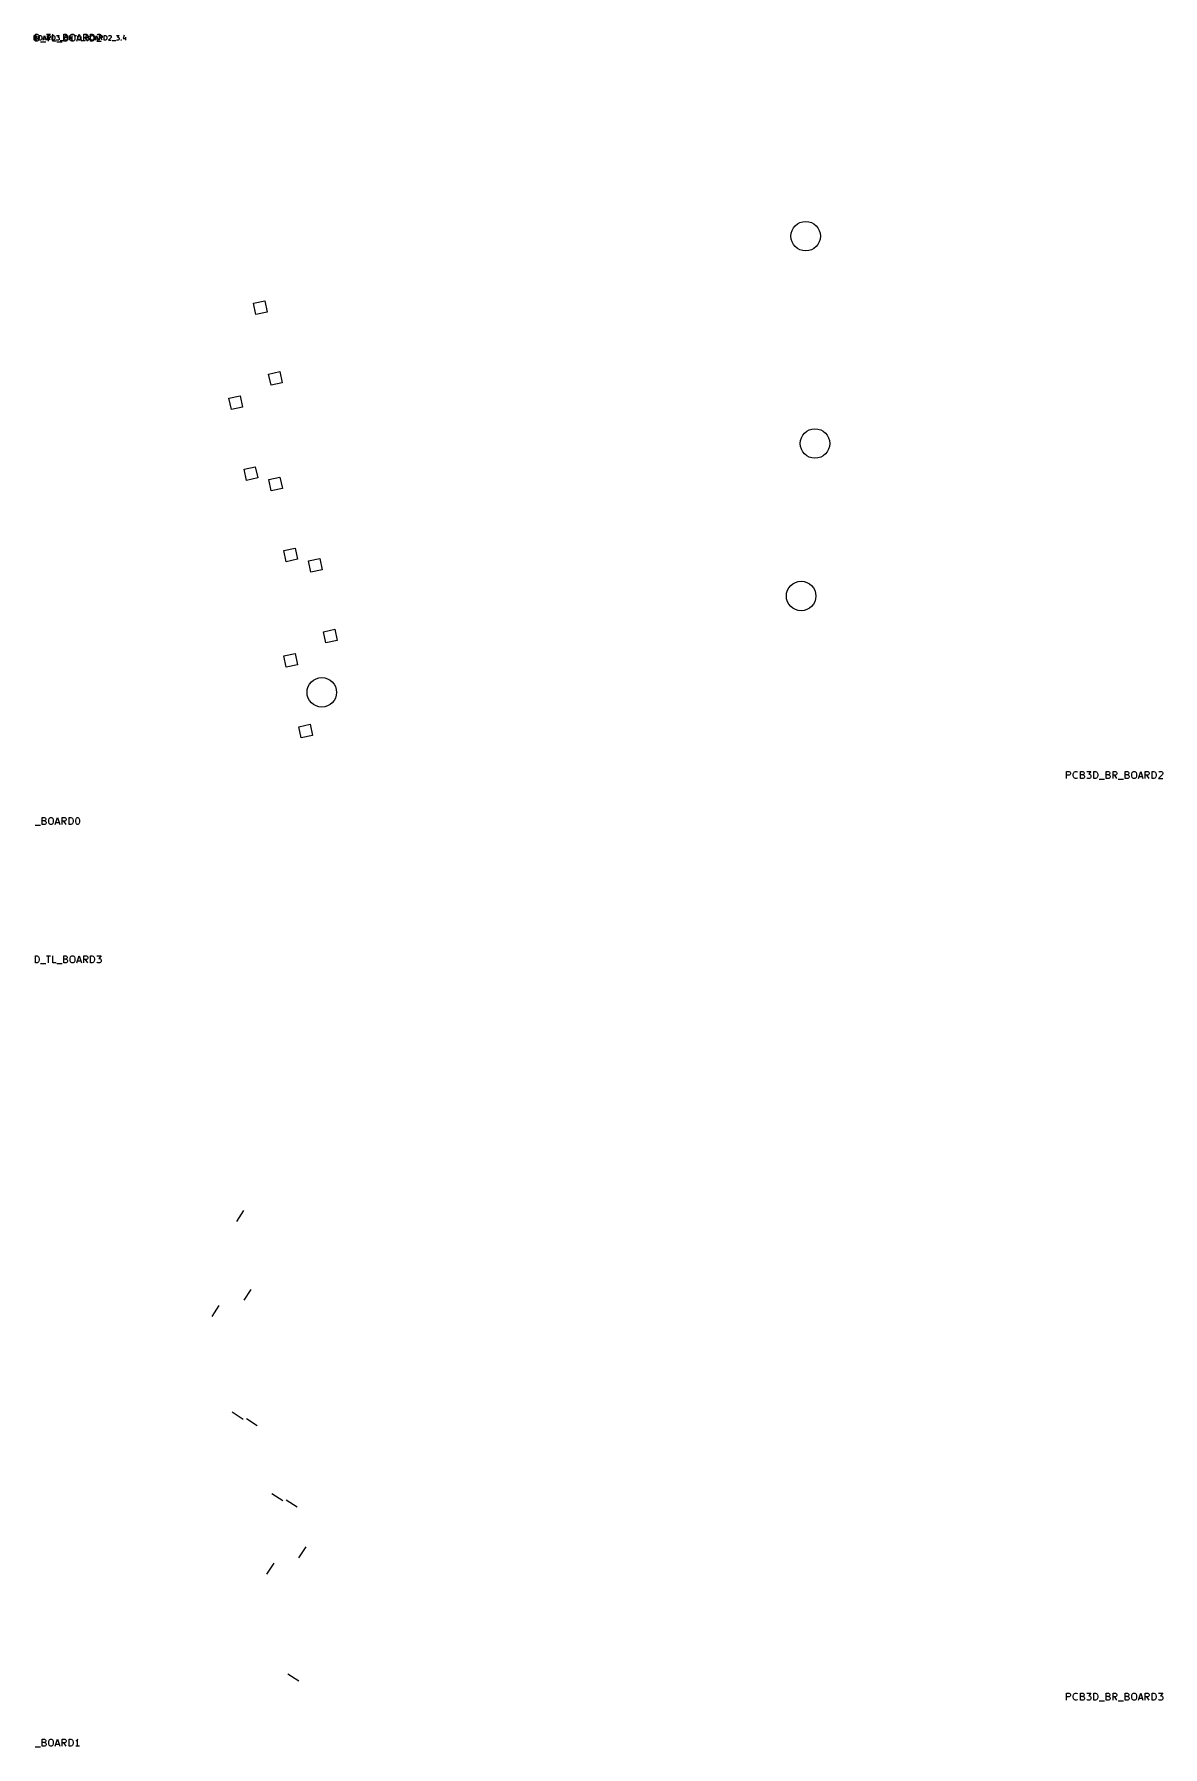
# Model space of a CAD drawing. Extents: x -35 to 455, y -351 to 21.
# Drawn here: x 210.6 to 455.5, y -350.8 to 20.8 of the extents above; entities that cross this region are included whole.
import ezdxf

# ---------------------------------------------------------------- set-up
doc = ezdxf.new("R2010")
doc.units = 0
doc.layers.add('BLACK', color=7, linetype='CONTINUOUS')

msp = doc.modelspace()

# ---------------------------------------------------------------- linework, layer by layer
at = {"layer": 'BLACK', "linetype": 'CONTINUOUS'}
for p, q in [((210.619, 19.5476), (210.619, 20.5476)), ((210.619, 20.5476), (210.952, 20.5476)), ((210.952, 20.0714), (210.619, 20.0714)), ((211, 19.5476), (210.619, 19.5476)), ((210.857, 19.3214), (210.857, 20.8214)), ((210.857, 20.8214), (211.214, 20.8214)), ((211.214, 19.3214), (210.857, 19.3214)), ((210.952, 20.5476), (211.048, 20.5)), ((211.048, 20.119), (210.952, 20.0714)), ((210.952, 20.0714), (211.095, 20.0238)), ((211.095, 19.5952), (211, 19.5476)), ((211.048, 20.5), (211.095, 20.4524)), ((211.095, 20.1667), (211.048, 20.119)), ((211.095, 20.4524), (211.143, 20.3571)), ((211.143, 20.2619), (211.095, 20.1667)), ((211.095, 20.0238), (211.143, 19.9762)), ((211.143, 19.6429), (211.095, 19.5952)), ((211.143, 20.3571), (211.143, 20.2619)), ((211.143, 19.9762), (211.19, 19.881)), ((211.19, 19.7381), (211.143, 19.6429)), ((211.19, 19.881), (211.19, 19.7381)), ((211.214, 20.8214), (211.429, 20.75)), ((211.429, 19.3929), (211.214, 19.3214)), ((211.429, 20.75), (211.571, 20.6071)), ((211.571, 19.5357), (211.429, 19.3929)), ((211.571, 20.6071), (211.643, 20.4643)), ((211.571, 20.2143), (211.619, 20.4048)), ((211.571, 19.881), (211.571, 20.2143)), ((211.619, 19.6905), (211.571, 19.881)), ((211.643, 19.6786), (211.571, 19.5357)), ((211.619, 20.4048), (211.714, 20.5)), ((211.714, 19.5952), (211.619, 19.6905)), ((211.643, 20.4643), (211.714, 20.1786)), ((211.714, 19.9643), (211.643, 19.6786)), ((211.714, 20.5), (211.81, 20.5476)), ((211.714, 20.1786), (211.714, 19.9643)), ((211.81, 19.5476), (211.714, 19.5952)), ((211.81, 20.5476), (212, 20.5476)), ((212, 19.5476), (211.81, 19.5476)), ((212, 20.5476), (212.095, 20.5)), ((212.095, 19.5952), (212, 19.5476)), ((212, 19.1786), (213.143, 19.1786)), ((212.095, 20.5), (212.19, 20.4048)), ((212.19, 19.6905), (212.095, 19.5952)), ((212.19, 20.4048), (212.238, 20.2143)), ((212.238, 19.881), (212.19, 19.6905)), ((212.238, 20.2143), (212.238, 19.881)), ((212.524, 19.5476), (212.857, 20.5476)), ((212.619, 19.8333), (213.095, 19.8333)), ((212.857, 20.5476), (213.19, 19.5476)), ((213.286, 20.8214), (214.143, 20.8214)), ((213.524, 19.5476), (213.524, 20.5476)), ((213.524, 20.5476), (213.905, 20.5476)), ((213.905, 20.0238), (213.524, 20.0238)), ((213.714, 19.3214), (213.714, 20.8214)), ((214.095, 19.5476), (213.762, 20.0238)), ((213.905, 20.5476), (214, 20.5)), ((214, 20.0714), (213.905, 20.0238)), ((214, 20.5), (214.048, 20.4524)), ((214.048, 20.119), (214, 20.0714)), ((214.048, 20.4524), (214.095, 20.3571)), ((214.095, 20.2143), (214.048, 20.119)), ((214.095, 20.3571), (214.095, 20.2143)), ((214.524, 19.5476), (214.524, 20.5476)), ((214.524, 20.5476), (214.762, 20.5476)), ((214.762, 19.5476), (214.524, 19.5476)), ((214.643, 19.3214), (214.643, 20.8214)), ((215.357, 19.3214), (214.643, 19.3214)), ((214.762, 20.5476), (214.905, 20.5)), ((214.905, 19.5952), (214.762, 19.5476)), ((214.905, 20.5), (215, 20.4048)), ((215, 19.6905), (214.905, 19.5952)), ((215, 20.4048), (215.048, 20.3095)), ((215.048, 19.7857), (215, 19.6905)), ((215.048, 20.3095), (215.095, 20.119)), ((215.095, 19.9762), (215.048, 19.7857)), ((215.095, 20.119), (215.095, 19.9762)), ((215.429, 20.5476), (216.048, 20.5476)), ((215.476, 19.5952), (215.429, 19.6429)), ((215.571, 19.5476), (215.476, 19.5952)), ((215.5, 19.1786), (216.643, 19.1786)), ((215.857, 19.5476), (215.571, 19.5476)), ((216.048, 20.5476), (215.714, 20.1667)), ((215.714, 20.1667), (215.857, 20.1667)), ((215.857, 20.1667), (215.952, 20.119)), ((215.952, 19.5952), (215.857, 19.5476)), ((215.952, 20.119), (216, 20.0714)), ((216, 19.6429), (215.952, 19.5952)), ((216, 20.0714), (216.048, 19.9762)), ((216.048, 19.7381), (216, 19.6429)), ((216.048, 19.9762), (216.048, 19.7381)), ((216.238, 19.4524), (217, 19.4524)), ((217, 19.3214), (217, 20.8214)), ((217, 20.8214), (217.5, 20.8214)), ((217.5, 20.1071), (217, 20.1071)), ((217.571, 19.3214), (217, 19.3214)), ((217.19, 20.2143), (217.238, 20.4048)), ((217.19, 19.881), (217.19, 20.2143)), ((217.238, 19.6905), (217.19, 19.881)), ((217.238, 20.4048), (217.333, 20.5)), ((217.333, 19.5952), (217.238, 19.6905)), ((217.333, 20.5), (217.429, 20.5476)), ((217.429, 19.5476), (217.333, 19.5952)), ((217.429, 20.5476), (217.619, 20.5476)), ((217.619, 19.5476), (217.429, 19.5476)), ((217.5, 20.8214), (217.643, 20.75)), ((217.643, 20.1786), (217.5, 20.1071)), ((217.5, 20.1071), (217.714, 20.0357)), ((217.714, 19.3929), (217.571, 19.3214)), ((217.619, 20.5476), (217.714, 20.5)), ((217.714, 19.5952), (217.619, 19.5476)), ((217.643, 20.75), (217.714, 20.6786)), ((217.714, 20.25), (217.643, 20.1786)), ((217.714, 20.6786), (217.786, 20.5357)), ((217.714, 20.5), (217.81, 20.4048)), ((217.786, 20.3929), (217.714, 20.25)), ((217.714, 20.0357), (217.786, 19.9643)), ((217.81, 19.6905), (217.714, 19.5952)), ((217.786, 19.4643), (217.714, 19.3929)), ((217.786, 20.5357), (217.786, 20.3929)), ((217.786, 19.9643), (217.857, 19.8214)), ((217.857, 19.6071), (217.786, 19.4643)), ((217.81, 20.4048), (217.857, 20.2143)), ((217.857, 19.881), (217.81, 19.6905)), ((217.857, 20.2143), (217.857, 19.881)), ((217.857, 19.8214), (217.857, 19.6071)), ((218.286, 19.5476), (218.286, 20.5476)), ((218.286, 20.5476), (218.857, 19.5476)), ((218.429, 20.3214), (218.5, 20.6071)), ((218.429, 19.8214), (218.429, 20.3214)), ((218.5, 19.5357), (218.429, 19.8214)), ((218.5, 20.6071), (218.643, 20.75)), ((218.643, 19.3929), (218.5, 19.5357)), ((218.643, 20.75), (218.786, 20.8214)), ((218.786, 19.3214), (218.643, 19.3929)), ((218.786, 20.8214), (219.071, 20.8214)), ((219.071, 19.3214), (218.786, 19.3214)), ((218.857, 19.5476), (218.857, 20.5476)), ((219.071, 20.8214), (219.214, 20.75)), ((219.214, 19.3929), (219.071, 19.3214)), ((219.19, 20.5476), (219.762, 20.5476)), ((219.214, 20.75), (219.357, 20.6071)), ((219.357, 19.5357), (219.214, 19.3929)), ((219.357, 20.6071), (219.429, 20.3214)), ((219.429, 19.8214), (219.357, 19.5357)), ((219.429, 20.3214), (219.429, 19.8214)), ((219.476, 19.5476), (219.476, 20.5476)), ((219.857, 19.3214), (220.357, 20.8214)), ((220, 19.75), (220.714, 19.75)), ((220.048, 20.2143), (220.095, 20.4048)), ((220.048, 19.881), (220.048, 20.2143)), ((220.095, 19.6905), (220.048, 19.881)), ((220.095, 20.4048), (220.19, 20.5)), ((220.19, 19.5952), (220.095, 19.6905)), ((220.19, 20.5), (220.286, 20.5476)), ((220.286, 19.5476), (220.19, 19.5952)), ((220.286, 20.5476), (220.476, 20.5476)), ((220.476, 19.5476), (220.286, 19.5476)), ((220.357, 20.8214), (220.857, 19.3214)), ((220.476, 20.5476), (220.571, 20.5)), ((220.571, 19.5952), (220.476, 19.5476)), ((220.571, 20.5), (220.667, 20.4048)), ((220.667, 19.6905), (220.571, 19.5952)), ((220.667, 20.4048), (220.714, 20.2143)), ((220.714, 19.881), (220.667, 19.6905)), ((220.714, 20.2143), (220.714, 19.881)), ((220.905, 19.4524), (221.667, 19.4524)), ((221.357, 19.3214), (221.357, 20.8214)), ((221.357, 20.8214), (221.929, 20.8214)), ((221.929, 20.0357), (221.357, 20.0357)), ((222.214, 19.3214), (221.714, 20.0357)), ((221.905, 19.5476), (221.905, 20.5476)), ((221.905, 20.5476), (222.238, 20.5476)), ((222.238, 20.0714), (221.905, 20.0714)), ((222.286, 19.5476), (221.905, 19.5476)), ((221.929, 20.8214), (222.071, 20.75)), ((222.071, 20.1071), (221.929, 20.0357)), ((222.071, 20.75), (222.143, 20.6786)), ((222.143, 20.1786), (222.071, 20.1071)), ((222.143, 20.6786), (222.214, 20.5357)), ((222.214, 20.3214), (222.143, 20.1786)), ((222.214, 20.5357), (222.214, 20.3214)), ((222.238, 20.5476), (222.333, 20.5)), ((222.333, 20.119), (222.238, 20.0714)), ((222.238, 20.0714), (222.381, 20.0238)), ((222.381, 19.5952), (222.286, 19.5476)), ((222.333, 20.5), (222.381, 20.4524)), ((222.381, 20.1667), (222.333, 20.119)), ((222.381, 20.4524), (222.429, 20.3571)), ((222.429, 20.2619), (222.381, 20.1667)), ((222.381, 20.0238), (222.429, 19.9762)), ((222.429, 19.6429), (222.381, 19.5952)), ((222.429, 20.3571), (222.429, 20.2619)), ((222.429, 19.9762), (222.476, 19.881)), ((222.476, 19.7381), (222.429, 19.6429)), ((222.476, 19.881), (222.476, 19.7381)), ((222.857, 19.3214), (222.857, 20.8214)), ((222.857, 20.8214), (223.214, 20.8214)), ((222.857, 20.2143), (222.905, 20.4048)), ((222.857, 19.881), (222.857, 20.2143)), ((222.905, 19.6905), (222.857, 19.881)), ((223.214, 19.3214), (222.857, 19.3214)), ((222.905, 20.4048), (223, 20.5)), ((223, 19.5952), (222.905, 19.6905)), ((223, 20.5), (223.095, 20.5476)), ((223.095, 19.5476), (223, 19.5952)), ((223.095, 20.5476), (223.286, 20.5476)), ((223.286, 19.5476), (223.095, 19.5476)), ((223.214, 20.8214), (223.429, 20.75)), ((223.429, 19.3929), (223.214, 19.3214)), ((223.286, 20.5476), (223.381, 20.5)), ((223.381, 19.5952), (223.286, 19.5476)), ((223.381, 20.5), (223.476, 20.4048)), ((223.476, 19.6905), (223.381, 19.5952)), ((223.429, 20.75), (223.571, 20.6071)), ((223.571, 19.5357), (223.429, 19.3929)), ((223.476, 20.4048), (223.524, 20.2143)), ((223.524, 19.881), (223.476, 19.6905)), ((223.524, 20.2143), (223.524, 19.881)), ((223.571, 20.6071), (223.643, 20.4643)), ((223.643, 19.6786), (223.571, 19.5357)), ((223.643, 20.4643), (223.714, 20.1786)), ((223.714, 19.9643), (223.643, 19.6786)), ((223.714, 20.1786), (223.714, 19.9643)), ((223.81, 19.5476), (224.143, 20.5476)), ((223.905, 19.8333), (224.381, 19.8333)), ((224.143, 20.5476), (224.476, 19.5476)), ((225.071, 20.1786), (224.214, 19.3214)), ((224.214, 19.3214), (225.143, 19.3214)), ((224.286, 20.6786), (224.357, 20.75)), ((224.357, 20.75), (224.5, 20.8214)), ((224.5, 20.8214), (224.857, 20.8214)), ((224.81, 19.5476), (224.81, 20.5476)), ((224.81, 20.5476), (225.19, 20.5476)), ((225.19, 20.0238), (224.81, 20.0238)), ((224.857, 20.8214), (225, 20.75)), ((225, 20.75), (225.071, 20.6786)), ((225.381, 19.5476), (225.048, 20.0238)), ((225.071, 20.6786), (225.143, 20.5357)), ((225.143, 20.3929), (225.071, 20.1786)), ((225.143, 20.5357), (225.143, 20.3929)), ((225.19, 20.5476), (225.286, 20.5)), ((225.286, 20.0714), (225.19, 20.0238)), ((225.286, 20.5), (225.333, 20.4524)), ((225.333, 20.119), (225.286, 20.0714)), ((225.333, 20.4524), (225.381, 20.3571)), ((225.381, 20.2143), (225.333, 20.119)), ((225.381, 20.3571), (225.381, 20.2143)), ((225.81, 19.5476), (225.81, 20.5476)), ((225.81, 20.5476), (226.048, 20.5476)), ((226.048, 19.5476), (225.81, 19.5476)), ((226.048, 20.5476), (226.19, 20.5)), ((226.19, 19.5952), (226.048, 19.5476)), ((226.19, 20.5), (226.286, 20.4048)), ((226.286, 19.6905), (226.19, 19.5952)), ((226.286, 20.4048), (226.333, 20.3095)), ((226.333, 19.7857), (226.286, 19.6905)), ((226.333, 20.3095), (226.381, 20.119)), ((226.381, 19.9762), (226.333, 19.7857)), ((226.381, 20.119), (226.381, 19.9762)), ((227.286, 20.119), (226.714, 19.5476)), ((226.714, 19.5476), (227.333, 19.5476)), ((226.762, 20.4524), (226.81, 20.5)), ((226.81, 20.5), (226.905, 20.5476)), ((226.905, 20.5476), (227.143, 20.5476)), ((227.143, 20.5476), (227.238, 20.5)), ((227.238, 20.5), (227.286, 20.4524)), ((227.286, 20.4524), (227.333, 20.3571)), ((227.333, 20.2619), (227.286, 20.119)), ((227.333, 20.3571), (227.333, 20.2619)), ((227.524, 19.4524), (228.286, 19.4524)), ((228.429, 20.5476), (229.048, 20.5476)), ((228.476, 19.5952), (228.429, 19.6429)), ((228.571, 19.5476), (228.476, 19.5952)), ((228.857, 19.5476), (228.571, 19.5476)), ((229.048, 20.5476), (228.714, 20.1667)), ((228.714, 20.1667), (228.857, 20.1667)), ((228.857, 20.1667), (228.952, 20.119)), ((228.952, 19.5952), (228.857, 19.5476)), ((228.952, 20.119), (229, 20.0714)), ((229, 19.6429), (228.952, 19.5952)), ((229, 20.0714), (229.048, 19.9762)), ((229.048, 19.7381), (229, 19.6429)), ((229.048, 19.9762), (229.048, 19.7381)), ((229.429, 19.5952), (229.476, 19.6429)), ((229.476, 19.5476), (229.429, 19.5952)), ((229.476, 19.6429), (229.524, 19.5952)), ((229.476, 19.6429), (229.476, 19.5476)), ((229.524, 19.5952), (229.476, 19.5476)), ((230.143, 20.5952), (229.905, 19.881)), ((229.905, 19.881), (230.524, 19.881)), ((230.381, 20.2143), (230.381, 19.5476)), ((258.208, -37.553), (260.653, -37.0332)), ((260.653, -37.0332), (261.173, -39.4786)), ((258.728, -39.9984), (258.208, -37.553)), ((261.173, -39.4786), (258.728, -39.9984)), ((261.474, -52.9197), (263.92, -52.3999)), ((261.994, -55.3651), (261.474, -52.9197)), ((264.439, -54.8453), (261.994, -55.3651)), ((263.92, -52.3999), (264.439, -54.8453)), ((252.861, -58.1856), (255.306, -57.6658)), ((253.381, -60.631), (252.861, -58.1856)), ((255.306, -57.6658), (255.826, -60.1112)), ((255.826, -60.1112), (253.381, -60.631)), ((256.127, -73.5523), (258.572, -73.0325)), ((256.647, -75.9977), (256.127, -73.5523)), ((258.572, -73.0325), (259.092, -75.4779)), ((259.092, -75.4779), (256.647, -75.9977)), ((261.487, -75.8276), (263.933, -75.3078)), ((262.007, -78.2729), (261.487, -75.8276)), ((264.452, -77.7532), (262.007, -78.2729)), ((263.933, -75.3078), (264.452, -77.7532)), ((264.754, -91.1943), (267.199, -90.6745)), ((265.273, -93.6396), (264.754, -91.1943)), ((267.199, -90.6745), (267.719, -93.1199)), ((267.719, -93.1199), (265.273, -93.6396)), ((270.104, -93.4716), (272.549, -92.9518)), ((270.624, -95.917), (270.104, -93.4716)), ((273.069, -95.3972), (270.624, -95.917)), ((272.549, -92.9518), (273.069, -95.3972)), ((273.37, -108.838), (275.816, -108.319)), ((273.89, -111.284), (273.37, -108.838)), ((276.335, -110.764), (273.89, -111.284)), ((275.816, -108.319), (276.335, -110.764)), ((264.753, -114.085), (267.198, -113.565)), ((265.272, -116.53), (264.753, -114.085)), ((267.198, -113.565), (267.718, -116.01)), ((267.718, -116.01), (265.272, -116.53)), ((268.019, -129.451), (270.464, -128.932)), ((268.539, -131.897), (268.019, -129.451)), ((270.464, -128.932), (270.984, -131.377)), ((270.984, -131.377), (268.539, -131.897)), ((434.607, -140.679), (434.607, -139.179)), ((434.607, -139.179), (435.179, -139.179)), ((435.179, -139.964), (434.607, -139.964)), ((435.179, -139.179), (435.321, -139.25)), ((435.321, -139.893), (435.179, -139.964)), ((435.321, -139.25), (435.393, -139.321)), ((435.393, -139.821), (435.321, -139.893)), ((435.393, -139.321), (435.464, -139.464)), ((435.464, -139.679), (435.393, -139.821)), ((435.464, -139.464), (435.464, -139.679)), ((436.036, -139.821), (436.107, -139.536)), ((436.036, -140.036), (436.036, -139.821)), ((436.107, -140.321), (436.036, -140.036)), ((436.107, -139.536), (436.179, -139.393)), ((436.179, -140.464), (436.107, -140.321)), ((436.179, -139.393), (436.321, -139.25)), ((436.321, -140.607), (436.179, -140.464)), ((436.321, -139.25), (436.536, -139.179)), ((436.536, -140.679), (436.321, -140.607)), ((436.536, -139.179), (436.679, -139.179)), ((436.679, -140.679), (436.536, -140.679)), ((436.679, -139.179), (436.893, -139.25)), ((436.893, -140.607), (436.679, -140.679)), ((436.893, -139.25), (436.964, -139.321)), ((436.964, -140.536), (436.893, -140.607)), ((437.607, -140.679), (437.607, -139.179)), ((437.607, -139.179), (438.107, -139.179)), ((438.107, -139.893), (437.607, -139.893)), ((438.179, -140.679), (437.607, -140.679)), ((438.107, -139.179), (438.25, -139.25)), ((438.25, -139.821), (438.107, -139.893)), ((438.107, -139.893), (438.321, -139.964)), ((438.321, -140.607), (438.179, -140.679)), ((438.25, -139.25), (438.321, -139.321)), ((438.321, -139.75), (438.25, -139.821)), ((438.321, -139.321), (438.393, -139.464)), ((438.393, -139.607), (438.321, -139.75)), ((438.321, -139.964), (438.393, -140.036)), ((438.393, -140.536), (438.321, -140.607)), ((438.393, -139.464), (438.393, -139.607)), ((438.393, -140.036), (438.464, -140.179)), ((438.464, -140.393), (438.393, -140.536)), ((438.464, -140.179), (438.464, -140.393)), ((438.964, -139.179), (439.893, -139.179)), ((439.036, -140.607), (438.964, -140.536)), ((439.179, -140.679), (439.036, -140.607)), ((439.607, -140.679), (439.179, -140.679)), ((439.893, -139.179), (439.393, -139.75)), ((439.393, -139.75), (439.607, -139.75)), ((439.607, -139.75), (439.75, -139.821)), ((439.75, -140.607), (439.607, -140.679)), ((439.75, -139.821), (439.821, -139.893)), ((439.821, -140.536), (439.75, -140.607)), ((439.821, -139.893), (439.893, -140.036)), ((439.893, -140.393), (439.821, -140.536)), ((439.893, -140.036), (439.893, -140.393)), ((440.536, -140.679), (440.536, -139.179)), ((440.536, -139.179), (440.893, -139.179)), ((440.893, -140.679), (440.536, -140.679)), ((440.893, -139.179), (441.107, -139.25)), ((441.107, -140.607), (440.893, -140.679)), ((441.107, -139.25), (441.25, -139.393)), ((441.25, -140.464), (441.107, -140.607)), ((441.25, -139.393), (441.321, -139.536)), ((441.321, -140.321), (441.25, -140.464)), ((441.321, -139.536), (441.393, -139.821)), ((441.393, -140.036), (441.321, -140.321)), ((441.393, -139.821), (441.393, -140.036)), ((441.679, -140.821), (442.821, -140.821)), ((443.179, -140.679), (443.179, -139.179)), ((443.179, -139.179), (443.679, -139.179)), ((443.679, -139.893), (443.179, -139.893)), ((443.75, -140.679), (443.179, -140.679)), ((443.679, -139.179), (443.821, -139.25)), ((443.821, -139.821), (443.679, -139.893)), ((443.679, -139.893), (443.893, -139.964)), ((443.893, -140.607), (443.75, -140.679)), ((443.821, -139.25), (443.893, -139.321)), ((443.893, -139.75), (443.821, -139.821)), ((443.893, -139.321), (443.964, -139.464)), ((443.964, -139.607), (443.893, -139.75)), ((443.893, -139.964), (443.964, -140.036)), ((443.964, -140.536), (443.893, -140.607)), ((443.964, -139.464), (443.964, -139.607)), ((443.964, -140.036), (444.036, -140.179)), ((444.036, -140.393), (443.964, -140.536)), ((444.036, -140.179), (444.036, -140.393)), ((444.679, -140.679), (444.679, -139.179)), ((444.679, -139.179), (445.25, -139.179)), ((445.25, -139.964), (444.679, -139.964)), ((445.536, -140.679), (445.036, -139.964)), ((445.25, -139.179), (445.393, -139.25)), ((445.393, -139.893), (445.25, -139.964)), ((445.393, -139.25), (445.464, -139.321)), ((445.464, -139.821), (445.393, -139.893)), ((445.464, -139.321), (445.536, -139.464)), ((445.536, -139.679), (445.464, -139.821)), ((445.536, -139.464), (445.536, -139.679)), ((445.821, -140.821), (446.964, -140.821)), ((447.321, -140.679), (447.321, -139.179)), ((447.321, -139.179), (447.821, -139.179)), ((447.821, -139.893), (447.321, -139.893)), ((447.893, -140.679), (447.321, -140.679)), ((447.821, -139.179), (447.964, -139.25)), ((447.964, -139.821), (447.821, -139.893)), ((447.821, -139.893), (448.036, -139.964)), ((448.036, -140.607), (447.893, -140.679)), ((447.964, -139.25), (448.036, -139.321)), ((448.036, -139.75), (447.964, -139.821)), ((448.036, -139.321), (448.107, -139.464)), ((448.107, -139.607), (448.036, -139.75)), ((448.036, -139.964), (448.107, -140.036)), ((448.107, -140.536), (448.036, -140.607)), ((448.107, -139.464), (448.107, -139.607)), ((448.107, -140.036), (448.179, -140.179)), ((448.179, -140.393), (448.107, -140.536)), ((448.179, -140.179), (448.179, -140.393)), ((448.75, -139.679), (448.821, -139.393)), ((448.75, -140.179), (448.75, -139.679)), ((448.821, -140.464), (448.75, -140.179)), ((448.821, -139.393), (448.964, -139.25)), ((448.964, -140.607), (448.821, -140.464)), ((448.964, -139.25), (449.107, -139.179)), ((449.107, -140.679), (448.964, -140.607)), ((449.107, -139.179), (449.393, -139.179)), ((449.393, -140.679), (449.107, -140.679)), ((449.393, -139.179), (449.536, -139.25)), ((449.536, -140.607), (449.393, -140.679)), ((449.536, -139.25), (449.679, -139.393)), ((449.679, -140.464), (449.536, -140.607)), ((449.679, -139.393), (449.75, -139.679)), ((449.75, -140.179), (449.679, -140.464)), ((449.75, -139.679), (449.75, -140.179)), ((450.179, -140.679), (450.679, -139.179)), ((450.321, -140.25), (451.036, -140.25)), ((450.679, -139.179), (451.179, -140.679)), ((451.679, -140.679), (451.679, -139.179)), ((451.679, -139.179), (452.25, -139.179)), ((452.25, -139.964), (451.679, -139.964)), ((452.536, -140.679), (452.036, -139.964)), ((452.25, -139.179), (452.393, -139.25)), ((452.393, -139.893), (452.25, -139.964)), ((452.393, -139.25), (452.464, -139.321)), ((452.464, -139.821), (452.393, -139.893)), ((452.464, -139.321), (452.536, -139.464)), ((452.536, -139.679), (452.464, -139.821)), ((452.536, -139.464), (452.536, -139.679)), ((453.179, -140.679), (453.179, -139.179)), ((453.179, -139.179), (453.536, -139.179)), ((453.536, -140.679), (453.179, -140.679)), ((453.536, -139.179), (453.75, -139.25)), ((453.75, -140.607), (453.536, -140.679)), ((453.75, -139.25), (453.893, -139.393)), ((453.893, -140.464), (453.75, -140.607)), ((453.893, -139.393), (453.964, -139.536)), ((453.964, -140.321), (453.893, -140.464)), ((453.964, -139.536), (454.036, -139.821)), ((454.036, -140.036), (453.964, -140.321)), ((454.036, -139.821), (454.036, -140.036)), ((455.393, -139.821), (454.536, -140.679)), ((454.536, -140.679), (455.464, -140.679)), ((454.607, -139.321), (454.679, -139.25)), ((454.679, -139.25), (454.821, -139.179)), ((454.821, -139.179), (455.179, -139.179)), ((455.179, -139.179), (455.321, -139.25)), ((455.321, -139.25), (455.393, -139.321)), ((455.393, -139.321), (455.464, -139.464)), ((455.464, -139.607), (455.393, -139.821)), ((455.464, -139.464), (455.464, -139.607)), ((210.821, -150.821), (211.964, -150.821)), ((212.321, -150.679), (212.321, -149.179)), ((212.321, -149.179), (212.821, -149.179)), ((212.821, -149.893), (212.321, -149.893)), ((212.893, -150.679), (212.321, -150.679)), ((212.821, -149.179), (212.964, -149.25)), ((212.964, -149.821), (212.821, -149.893)), ((212.821, -149.893), (213.036, -149.964)), ((213.036, -150.607), (212.893, -150.679)), ((212.964, -149.25), (213.036, -149.321)), ((213.036, -149.75), (212.964, -149.821)), ((213.036, -149.321), (213.107, -149.464)), ((213.107, -149.607), (213.036, -149.75)), ((213.036, -149.964), (213.107, -150.036)), ((213.107, -150.536), (213.036, -150.607)), ((213.107, -149.464), (213.107, -149.607)), ((213.107, -150.036), (213.179, -150.179)), ((213.179, -150.393), (213.107, -150.536)), ((213.179, -150.179), (213.179, -150.393)), ((213.75, -149.679), (213.821, -149.393)), ((213.75, -150.179), (213.75, -149.679)), ((213.821, -150.464), (213.75, -150.179)), ((213.821, -149.393), (213.964, -149.25)), ((213.964, -150.607), (213.821, -150.464)), ((213.964, -149.25), (214.107, -149.179)), ((214.107, -150.679), (213.964, -150.607)), ((214.107, -149.179), (214.393, -149.179)), ((214.393, -150.679), (214.107, -150.679)), ((214.393, -149.179), (214.536, -149.25)), ((214.536, -150.607), (214.393, -150.679)), ((214.536, -149.25), (214.679, -149.393)), ((214.679, -150.464), (214.536, -150.607)), ((214.679, -149.393), (214.75, -149.679)), ((214.75, -150.179), (214.679, -150.464)), ((214.75, -149.679), (214.75, -150.179)), ((215.179, -150.679), (215.679, -149.179)), ((215.321, -150.25), (216.036, -150.25)), ((215.679, -149.179), (216.179, -150.679)), ((216.679, -150.679), (216.679, -149.179)), ((216.679, -149.179), (217.25, -149.179)), ((217.25, -149.964), (216.679, -149.964)), ((217.536, -150.679), (217.036, -149.964)), ((217.25, -149.179), (217.393, -149.25)), ((217.393, -149.893), (217.25, -149.964)), ((217.393, -149.25), (217.464, -149.321)), ((217.464, -149.821), (217.393, -149.893)), ((217.464, -149.321), (217.536, -149.464)), ((217.536, -149.679), (217.464, -149.821)), ((217.536, -149.464), (217.536, -149.679)), ((218.179, -150.679), (218.179, -149.179)), ((218.179, -149.179), (218.536, -149.179)), ((218.536, -150.679), (218.179, -150.679)), ((218.536, -149.179), (218.75, -149.25)), ((218.75, -150.607), (218.536, -150.679)), ((218.75, -149.25), (218.893, -149.393)), ((218.893, -150.464), (218.75, -150.607)), ((218.893, -149.393), (218.964, -149.536)), ((218.964, -150.321), (218.893, -150.464)), ((218.964, -149.536), (219.036, -149.821)), ((219.036, -150.036), (218.964, -150.321)), ((219.036, -149.821), (219.036, -150.036)), ((219.607, -149.75), (219.679, -149.464)), ((219.607, -150.107), (219.607, -149.75)), ((219.679, -150.393), (219.607, -150.107)), ((219.679, -149.464), (219.75, -149.321)), ((219.75, -150.536), (219.679, -150.393)), ((219.75, -149.321), (219.821, -149.25)), ((219.821, -150.607), (219.75, -150.536)), ((219.821, -149.25), (219.964, -149.179)), ((219.964, -150.679), (219.821, -150.607)), ((219.964, -149.179), (220.107, -149.179)), ((220.107, -150.679), (219.964, -150.679)), ((220.107, -149.179), (220.25, -149.25)), ((220.25, -150.607), (220.107, -150.679)), ((220.25, -149.25), (220.321, -149.321)), ((220.321, -150.536), (220.25, -150.607)), ((220.321, -149.321), (220.393, -149.464)), ((220.393, -150.393), (220.321, -150.536)), ((220.393, -149.464), (220.464, -149.75)), ((220.464, -150.107), (220.393, -150.393)), ((220.464, -149.75), (220.464, -150.107)), ((210.857, -180.679), (210.857, -179.179)), ((210.857, -179.179), (211.214, -179.179)), ((211.214, -180.679), (210.857, -180.679)), ((211.214, -179.179), (211.429, -179.25)), ((211.429, -180.607), (211.214, -180.679)), ((211.429, -179.25), (211.571, -179.393)), ((211.571, -180.464), (211.429, -180.607)), ((211.571, -179.393), (211.643, -179.536)), ((211.643, -180.321), (211.571, -180.464)), ((211.643, -179.536), (211.714, -179.821)), ((211.714, -180.036), (211.643, -180.321)), ((211.714, -179.821), (211.714, -180.036)), ((212, -180.821), (213.143, -180.821)), ((213.286, -179.179), (214.143, -179.179)), ((213.714, -180.679), (213.714, -179.179)), ((214.643, -180.679), (214.643, -179.179)), ((215.357, -180.679), (214.643, -180.679)), ((215.5, -180.821), (216.643, -180.821)), ((217, -180.679), (217, -179.179)), ((217, -179.179), (217.5, -179.179)), ((217.5, -179.893), (217, -179.893)), ((217.571, -180.679), (217, -180.679)), ((217.5, -179.179), (217.643, -179.25)), ((217.643, -179.821), (217.5, -179.893)), ((217.5, -179.893), (217.714, -179.964)), ((217.714, -180.607), (217.571, -180.679)), ((217.643, -179.25), (217.714, -179.321)), ((217.714, -179.75), (217.643, -179.821)), ((217.714, -179.321), (217.786, -179.464)), ((217.786, -179.607), (217.714, -179.75)), ((217.714, -179.964), (217.786, -180.036)), ((217.786, -180.536), (217.714, -180.607)), ((217.786, -179.464), (217.786, -179.607)), ((217.786, -180.036), (217.857, -180.179)), ((217.857, -180.393), (217.786, -180.536)), ((217.857, -180.179), (217.857, -180.393)), ((218.429, -179.679), (218.5, -179.393)), ((218.429, -180.179), (218.429, -179.679)), ((218.5, -180.464), (218.429, -180.179)), ((218.5, -179.393), (218.643, -179.25)), ((218.643, -180.607), (218.5, -180.464)), ((218.643, -179.25), (218.786, -179.179)), ((218.786, -180.679), (218.643, -180.607)), ((218.786, -179.179), (219.071, -179.179)), ((219.071, -180.679), (218.786, -180.679)), ((219.071, -179.179), (219.214, -179.25)), ((219.214, -180.607), (219.071, -180.679)), ((219.214, -179.25), (219.357, -179.393)), ((219.357, -180.464), (219.214, -180.607)), ((219.357, -179.393), (219.429, -179.679)), ((219.429, -180.179), (219.357, -180.464)), ((219.429, -179.679), (219.429, -180.179)), ((219.857, -180.679), (220.357, -179.179)), ((220, -180.25), (220.714, -180.25)), ((220.357, -179.179), (220.857, -180.679)), ((221.357, -180.679), (221.357, -179.179)), ((221.357, -179.179), (221.929, -179.179)), ((221.929, -179.964), (221.357, -179.964)), ((222.214, -180.679), (221.714, -179.964)), ((221.929, -179.179), (222.071, -179.25)), ((222.071, -179.893), (221.929, -179.964)), ((222.071, -179.25), (222.143, -179.321)), ((222.143, -179.821), (222.071, -179.893)), ((222.143, -179.321), (222.214, -179.464)), ((222.214, -179.679), (222.143, -179.821)), ((222.214, -179.464), (222.214, -179.679)), ((222.857, -180.679), (222.857, -179.179)), ((222.857, -179.179), (223.214, -179.179)), ((223.214, -180.679), (222.857, -180.679)), ((223.214, -179.179), (223.429, -179.25)), ((223.429, -180.607), (223.214, -180.679)), ((223.429, -179.25), (223.571, -179.393)), ((223.571, -180.464), (223.429, -180.607)), ((223.571, -179.393), (223.643, -179.536)), ((223.643, -180.321), (223.571, -180.464)), ((223.643, -179.536), (223.714, -179.821)), ((223.714, -180.036), (223.643, -180.321)), ((223.714, -179.821), (223.714, -180.036)), ((224.214, -179.179), (225.143, -179.179)), ((224.286, -180.607), (224.214, -180.536)), ((224.429, -180.679), (224.286, -180.607)), ((224.857, -180.679), (224.429, -180.679)), ((225.143, -179.179), (224.643, -179.75)), ((224.643, -179.75), (224.857, -179.75)), ((224.857, -179.75), (225, -179.821)), ((225, -180.607), (224.857, -180.679)), ((225, -179.821), (225.071, -179.893)), ((225.071, -180.536), (225, -180.607)), ((225.071, -179.893), (225.143, -180.036)), ((225.143, -180.393), (225.071, -180.536)), ((225.143, -180.036), (225.143, -180.393)), ((256.013, -234.441), (254.472, -236.813)), ((257.606, -251.554), (256.065, -253.926)), ((250.676, -255.072), (249.135, -257.444)), ((253.541, -278.171), (255.913, -279.711)), ((256.647, -279.555), (259.019, -281.096)), ((262.15, -295.827), (264.522, -297.367)), ((265.295, -297.203), (267.667, -298.744)), ((269.517, -307.449), (267.977, -309.821)), ((262.577, -310.969), (261.037, -313.341)), ((265.633, -334.963), (268.005, -336.503)), ((434.607, -340.679), (434.607, -339.179)), ((434.607, -339.179), (435.179, -339.179)), ((435.179, -339.964), (434.607, -339.964)), ((435.179, -339.179), (435.321, -339.25)), ((435.321, -339.893), (435.179, -339.964)), ((435.321, -339.25), (435.393, -339.321)), ((435.393, -339.821), (435.321, -339.893)), ((435.393, -339.321), (435.464, -339.464)), ((435.464, -339.679), (435.393, -339.821)), ((435.464, -339.464), (435.464, -339.679)), ((436.036, -339.821), (436.107, -339.536)), ((436.036, -340.036), (436.036, -339.821)), ((436.107, -340.321), (436.036, -340.036)), ((436.107, -339.536), (436.179, -339.393)), ((436.179, -340.464), (436.107, -340.321)), ((436.179, -339.393), (436.321, -339.25)), ((436.321, -340.607), (436.179, -340.464)), ((436.321, -339.25), (436.536, -339.179)), ((436.536, -340.679), (436.321, -340.607)), ((436.536, -339.179), (436.679, -339.179)), ((436.679, -340.679), (436.536, -340.679)), ((436.679, -339.179), (436.893, -339.25)), ((436.893, -340.607), (436.679, -340.679)), ((436.893, -339.25), (436.964, -339.321)), ((436.964, -340.536), (436.893, -340.607)), ((437.607, -340.679), (437.607, -339.179)), ((437.607, -339.179), (438.107, -339.179)), ((438.107, -339.893), (437.607, -339.893)), ((438.179, -340.679), (437.607, -340.679)), ((438.107, -339.179), (438.25, -339.25)), ((438.25, -339.821), (438.107, -339.893)), ((438.107, -339.893), (438.321, -339.964)), ((438.321, -340.607), (438.179, -340.679)), ((438.25, -339.25), (438.321, -339.321)), ((438.321, -339.75), (438.25, -339.821)), ((438.321, -339.321), (438.393, -339.464)), ((438.393, -339.607), (438.321, -339.75)), ((438.321, -339.964), (438.393, -340.036)), ((438.393, -340.536), (438.321, -340.607)), ((438.393, -339.464), (438.393, -339.607)), ((438.393, -340.036), (438.464, -340.179)), ((438.464, -340.393), (438.393, -340.536)), ((438.464, -340.179), (438.464, -340.393)), ((438.964, -339.179), (439.893, -339.179)), ((439.036, -340.607), (438.964, -340.536)), ((439.179, -340.679), (439.036, -340.607)), ((439.607, -340.679), (439.179, -340.679)), ((439.893, -339.179), (439.393, -339.75)), ((439.393, -339.75), (439.607, -339.75)), ((439.607, -339.75), (439.75, -339.821)), ((439.75, -340.607), (439.607, -340.679)), ((439.75, -339.821), (439.821, -339.893)), ((439.821, -340.536), (439.75, -340.607)), ((439.821, -339.893), (439.893, -340.036)), ((439.893, -340.393), (439.821, -340.536)), ((439.893, -340.036), (439.893, -340.393)), ((440.536, -340.679), (440.536, -339.179)), ((440.536, -339.179), (440.893, -339.179)), ((440.893, -340.679), (440.536, -340.679)), ((440.893, -339.179), (441.107, -339.25)), ((441.107, -340.607), (440.893, -340.679)), ((441.107, -339.25), (441.25, -339.393)), ((441.25, -340.464), (441.107, -340.607)), ((441.25, -339.393), (441.321, -339.536)), ((441.321, -340.321), (441.25, -340.464)), ((441.321, -339.536), (441.393, -339.821)), ((441.393, -340.036), (441.321, -340.321)), ((441.393, -339.821), (441.393, -340.036)), ((441.679, -340.821), (442.821, -340.821)), ((443.179, -340.679), (443.179, -339.179)), ((443.179, -339.179), (443.679, -339.179)), ((443.679, -339.893), (443.179, -339.893)), ((443.75, -340.679), (443.179, -340.679)), ((443.679, -339.179), (443.821, -339.25)), ((443.821, -339.821), (443.679, -339.893)), ((443.679, -339.893), (443.893, -339.964)), ((443.893, -340.607), (443.75, -340.679)), ((443.821, -339.25), (443.893, -339.321)), ((443.893, -339.75), (443.821, -339.821)), ((443.893, -339.321), (443.964, -339.464)), ((443.964, -339.607), (443.893, -339.75)), ((443.893, -339.964), (443.964, -340.036)), ((443.964, -340.536), (443.893, -340.607)), ((443.964, -339.464), (443.964, -339.607)), ((443.964, -340.036), (444.036, -340.179)), ((444.036, -340.393), (443.964, -340.536)), ((444.036, -340.179), (444.036, -340.393)), ((444.679, -340.679), (444.679, -339.179)), ((444.679, -339.179), (445.25, -339.179)), ((445.25, -339.964), (444.679, -339.964)), ((445.536, -340.679), (445.036, -339.964)), ((445.25, -339.179), (445.393, -339.25)), ((445.393, -339.893), (445.25, -339.964)), ((445.393, -339.25), (445.464, -339.321)), ((445.464, -339.821), (445.393, -339.893)), ((445.464, -339.321), (445.536, -339.464)), ((445.536, -339.679), (445.464, -339.821)), ((445.536, -339.464), (445.536, -339.679)), ((445.821, -340.821), (446.964, -340.821)), ((447.321, -340.679), (447.321, -339.179)), ((447.321, -339.179), (447.821, -339.179)), ((447.821, -339.893), (447.321, -339.893)), ((447.893, -340.679), (447.321, -340.679)), ((447.821, -339.179), (447.964, -339.25)), ((447.964, -339.821), (447.821, -339.893)), ((447.821, -339.893), (448.036, -339.964)), ((448.036, -340.607), (447.893, -340.679)), ((447.964, -339.25), (448.036, -339.321)), ((448.036, -339.75), (447.964, -339.821)), ((448.036, -339.321), (448.107, -339.464)), ((448.107, -339.607), (448.036, -339.75)), ((448.036, -339.964), (448.107, -340.036)), ((448.107, -340.536), (448.036, -340.607)), ((448.107, -339.464), (448.107, -339.607)), ((448.107, -340.036), (448.179, -340.179)), ((448.179, -340.393), (448.107, -340.536)), ((448.179, -340.179), (448.179, -340.393)), ((448.75, -339.679), (448.821, -339.393)), ((448.75, -340.179), (448.75, -339.679)), ((448.821, -340.464), (448.75, -340.179)), ((448.821, -339.393), (448.964, -339.25)), ((448.964, -340.607), (448.821, -340.464)), ((448.964, -339.25), (449.107, -339.179)), ((449.107, -340.679), (448.964, -340.607)), ((449.107, -339.179), (449.393, -339.179)), ((449.393, -340.679), (449.107, -340.679)), ((449.393, -339.179), (449.536, -339.25)), ((449.536, -340.607), (449.393, -340.679)), ((449.536, -339.25), (449.679, -339.393)), ((449.679, -340.464), (449.536, -340.607)), ((449.679, -339.393), (449.75, -339.679)), ((449.75, -340.179), (449.679, -340.464)), ((449.75, -339.679), (449.75, -340.179)), ((450.179, -340.679), (450.679, -339.179)), ((450.321, -340.25), (451.036, -340.25)), ((450.679, -339.179), (451.179, -340.679)), ((451.679, -340.679), (451.679, -339.179)), ((451.679, -339.179), (452.25, -339.179)), ((452.25, -339.964), (451.679, -339.964)), ((452.536, -340.679), (452.036, -339.964)), ((452.25, -339.179), (452.393, -339.25)), ((452.393, -339.893), (452.25, -339.964)), ((452.393, -339.25), (452.464, -339.321)), ((452.464, -339.821), (452.393, -339.893)), ((452.464, -339.321), (452.536, -339.464)), ((452.536, -339.679), (452.464, -339.821)), ((452.536, -339.464), (452.536, -339.679)), ((453.179, -340.679), (453.179, -339.179)), ((453.179, -339.179), (453.536, -339.179)), ((453.536, -340.679), (453.179, -340.679)), ((453.536, -339.179), (453.75, -339.25)), ((453.75, -340.607), (453.536, -340.679)), ((453.75, -339.25), (453.893, -339.393)), ((453.893, -340.464), (453.75, -340.607)), ((453.893, -339.393), (453.964, -339.536)), ((453.964, -340.321), (453.893, -340.464)), ((453.964, -339.536), (454.036, -339.821)), ((454.036, -340.036), (453.964, -340.321)), ((454.036, -339.821), (454.036, -340.036)), ((454.536, -339.179), (455.464, -339.179)), ((454.607, -340.607), (454.536, -340.536)), ((454.75, -340.679), (454.607, -340.607)), ((455.179, -340.679), (454.75, -340.679)), ((455.464, -339.179), (454.964, -339.75)), ((454.964, -339.75), (455.179, -339.75)), ((455.179, -339.75), (455.321, -339.821)), ((455.321, -340.607), (455.179, -340.679)), ((455.321, -339.821), (455.393, -339.893)), ((455.393, -340.536), (455.321, -340.607)), ((455.393, -339.893), (455.464, -340.036)), ((455.464, -340.393), (455.393, -340.536)), ((455.464, -340.036), (455.464, -340.393)), ((212.321, -350.679), (212.321, -349.179)), ((212.321, -349.179), (212.821, -349.179)), ((212.821, -349.179), (212.964, -349.25)), ((212.964, -349.25), (213.036, -349.321)), ((213.036, -349.321), (213.107, -349.464)), ((213.821, -349.393), (213.964, -349.25)), ((213.964, -349.25), (214.107, -349.179)), ((214.107, -349.179), (214.393, -349.179)), ((214.393, -349.179), (214.536, -349.25)), ((214.536, -349.25), (214.679, -349.393)), ((215.179, -350.679), (215.679, -349.179)), ((215.679, -349.179), (216.179, -350.679)), ((216.679, -350.679), (216.679, -349.179)), ((216.679, -349.179), (217.25, -349.179)), ((217.25, -349.179), (217.393, -349.25)), ((217.393, -349.25), (217.464, -349.321)), ((217.464, -349.321), (217.536, -349.464)), ((218.179, -350.679), (218.179, -349.179)), ((218.179, -349.179), (218.536, -349.179)), ((218.536, -349.179), (218.75, -349.25)), ((218.75, -349.25), (218.893, -349.393)), ((220.036, -349.179), (219.893, -349.393)), ((220.036, -350.679), (220.036, -349.179)), ((210.821, -350.821), (211.964, -350.821)), ((212.821, -349.893), (212.321, -349.893)), ((212.893, -350.679), (212.321, -350.679)), ((212.964, -349.821), (212.821, -349.893)), ((212.821, -349.893), (213.036, -349.964)), ((213.036, -350.607), (212.893, -350.679)), ((213.036, -349.75), (212.964, -349.821)), ((213.107, -349.607), (213.036, -349.75)), ((213.036, -349.964), (213.107, -350.036)), ((213.107, -350.536), (213.036, -350.607)), ((213.107, -349.464), (213.107, -349.607)), ((213.107, -350.036), (213.179, -350.179)), ((213.179, -350.393), (213.107, -350.536)), ((213.179, -350.179), (213.179, -350.393)), ((213.75, -349.679), (213.821, -349.393)), ((213.75, -350.179), (213.75, -349.679)), ((213.821, -350.464), (213.75, -350.179)), ((213.964, -350.607), (213.821, -350.464)), ((214.107, -350.679), (213.964, -350.607)), ((214.393, -350.679), (214.107, -350.679)), ((214.536, -350.607), (214.393, -350.679)), ((214.679, -350.464), (214.536, -350.607)), ((214.679, -349.393), (214.75, -349.679)), ((214.75, -350.179), (214.679, -350.464)), ((214.75, -349.679), (214.75, -350.179)), ((215.321, -350.25), (216.036, -350.25)), ((217.25, -349.964), (216.679, -349.964)), ((217.536, -350.679), (217.036, -349.964)), ((217.393, -349.893), (217.25, -349.964)), ((217.464, -349.821), (217.393, -349.893)), ((217.536, -349.679), (217.464, -349.821)), ((217.536, -349.464), (217.536, -349.679)), ((218.536, -350.679), (218.179, -350.679)), ((218.75, -350.607), (218.536, -350.679)), ((218.893, -350.464), (218.75, -350.607)), ((218.893, -349.393), (218.964, -349.536)), ((218.964, -350.321), (218.893, -350.464)), ((218.964, -349.536), (219.036, -349.821)), ((219.036, -350.036), (218.964, -350.321)), ((219.036, -349.821), (219.036, -350.036)), ((219.75, -349.536), (219.607, -349.607)), ((220.464, -350.679), (219.607, -350.679)), ((219.893, -349.393), (219.75, -349.536))]:
    msp.add_line(p, q, dxfattribs=at)
at = {"layer": 'BLACK'}
for centre in [(378, -23), (380, -68), (377, -101.09), (273, -122)]:
    msp.add_circle(centre, 3.2, dxfattribs=at)

doc.saveas('drawing.dxf')
